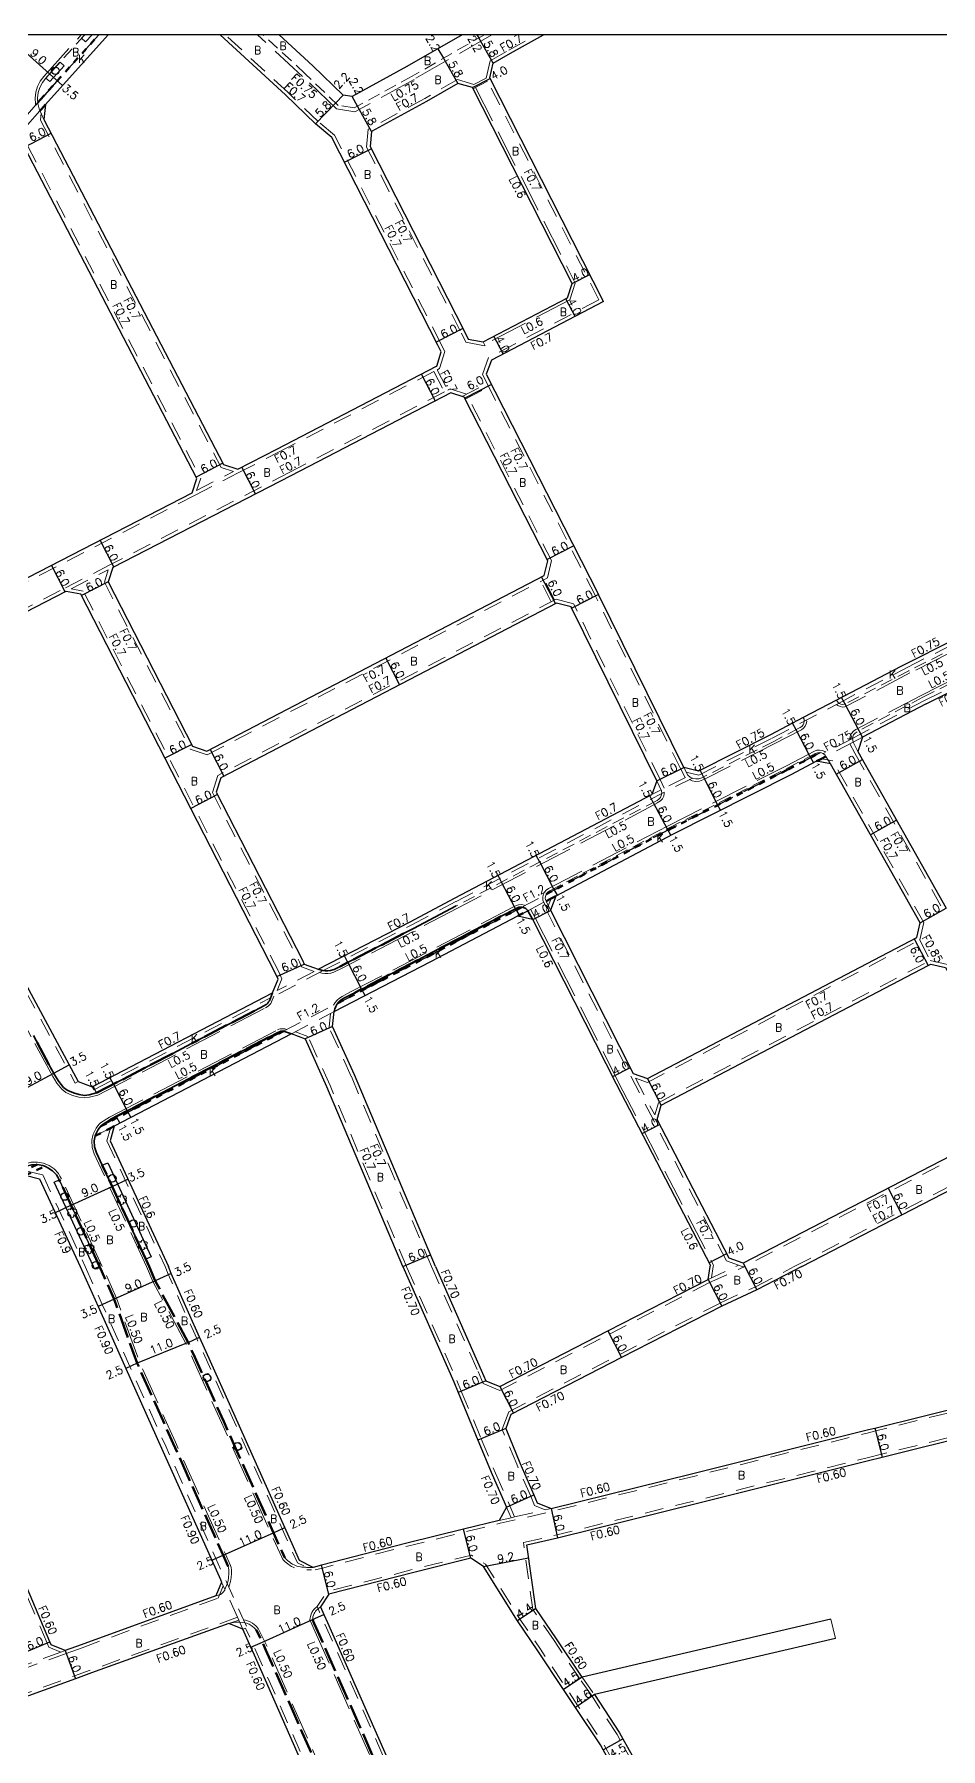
# Model space of a CAD drawing. Header units: metres. Extents: x -3201 to -2398, y -109200 to -108600.
# Drawn here: x -2849.5 to -2668.3, y -108942.7 to -108599.9 of the extents above; entities that cross this region are included whole.
import ezdxf

# ---------------------------------------------------------------- set-up
doc = ezdxf.new("R2010")
doc.units = ezdxf.units.M
doc.header["$LTSCALE"] = 2.5
for name, pattern in [('2213000', [1.5, 1, -0.5]), ('2227000', [2.5, 2, -0.5]), ('2232000', [2.5, 1.5, -1]), ('2233000', [4, 3, -1]), ('6301000', [1, 0.5, -0.5])]:
    doc.linetypes.add(name, pattern=pattern)
doc.layers.get('0').update_dxf_attribs({"color": 150, "lineweight": 50})
for name, color, linetype, lineweight in [('2101000', 177, 'Continuous', 30), ('2102000', 191, 'Continuous', 30), ('2102001', 191, 'Continuous', 9), ('2213000', 6, '2213000', 9), ('2227000', 3, '2227000', 50), ('2232000', 4, '2232000', 9), ('2233000', 62, '2233000', 9), ('2236000', 3, 'Continuous', 15), ('2239000', 3, 'Continuous', 15), ('9107000', 111, 'Continuous', 35), ('9201100', 215, 'Continuous', 30), ('9202200', 155, '6301000', 60), ('9203500', 155, 'Continuous', 30)]:
    doc.layers.add(name, color=color, linetype=linetype, lineweight=lineweight)
for name, color, linetype in [('2236100', 96, 'Continuous'), ('2238000', 11, 'Continuous'), ('5107000', 24, '2232000'), ('9201500', 222, 'Continuous'), ('9202100', 82, 'Continuous'), ('999', 7, 'Continuous')]:
    doc.layers.add(name, color=color, linetype=linetype)
doc.styles.add('Dm_Anotation', font='txt.shx', dxfattribs={"bigfont": 'pscdm.shx'})

# ---------------------------------------------------------------- blocks, each defined once
blk = doc.blocks.new('223800')
at = {"color": 0, "linetype": 'Continuous'}
blk.add_circle((0, 0), 0.75, dxfattribs=at)
blk = doc.blocks.new('223900')
at = {"linetype": 'Continuous'}
for centre, start, end in [((-0.57735, 0.333333), 30, 270), ((-0.57735, -0.333333), 90, 330), ((0, 0.666667), 330, 210), ((0.57735, 0.333333), 270, 150), ((0.57735, -0.333333), 210, 90), ((0, -0.666667), 150, 30)]:
    blk.add_arc(centre, 0.333333, start, end, dxfattribs=at)

msp = doc.modelspace()

# ---------------------------------------------------------------- linework, layer by layer
at = {"layer": '2101000'}
for points in [[(-2834.7, -108600), (-2847.24, -108613.96)], [(-2793.26, -108617.83), (-2799.31, -108612.02), (-2812.35, -108600)], [(-2763.95, -108600), (-2775.02, -108606.36), (-2785.94, -108612.32), (-2787.72, -108612.05), (-2793.83, -108606.19), (-2800.55, -108600)], [(-2735.71, -108653.33), (-2758.45, -108608.59), (-2757.76, -108605.67), (-2754.33, -108603.7), (-2747.72, -108600)], [(-2764.82, -108609.73), (-2771.11, -108613.34), (-2782.11, -108619.34)], [(-2761.94, -108610.56), (-2764.82, -108609.73)], [(-2759.8, -108661.41), (-2742.94, -108652.6), (-2742.01, -108649.74), (-2761.94, -108610.56)], [(-2847.24, -108613.96), (-2847.54, -108616.94)], [(-2847.54, -108616.94), (-2811.65, -108685.95), (-2808.79, -108686.86), (-2800.98, -108682.83), (-2769.13, -108666.29), (-2769.05, -108666.25), (-2768.19, -108663.38), (-2768.85, -108662.08), (-2790.03, -108620.52), (-2793.26, -108617.83)], [(-2782.11, -108619.34), (-2782.37, -108622.33), (-2763.5, -108659.36), (-2762.75, -108660.84), (-2759.8, -108661.41)], [(-2890.02, -108728.72), (-2817.93, -108691.57), (-2816.97, -108688.72), (-2851.44, -108622.45)], [(-2735.71, -108653.33), (-2758.12, -108665.05), (-2759.17, -108667.85), (-2736.72, -108711.91)], [(-2843.19, -108711.33), (-2886.18, -108733.49)], [(-2801.87, -108791.58), (-2800.76, -108788.79), (-2801.27, -108787.66), (-2840.17, -108711.88), (-2843.11, -108711.29), (-2843.19, -108711.33)], [(-2719.67, -108746.53), (-2736.72, -108711.91)], [(-2725.05, -108749.18), (-2742.1, -108714.56), (-2742.2, -108714.36), (-2745.11, -108713.62), (-2812.21, -108748.56), (-2813.14, -108751.41), (-2795.87, -108785.05), (-2795.53, -108785.8), (-2792.72, -108786.84)], [(-2652.89, -108715.56), (-2656.81, -108716.48), (-2656.88, -108716.52), (-2675.4, -108725.82), (-2676.29, -108726.28), (-2689.15, -108733.02), (-2695.8, -108736.5), (-2702.39, -108739.95), (-2716.75, -108747.22), (-2719.67, -108746.53)], [(-2671.23, -108733.79), (-2657.71, -108727.01), (-2654.85, -108727.92)], [(-2886.6, -108736.46), (-2878.25, -108747.87), (-2858.8, -108777.47), (-2850.6, -108790.97), (-2840.71, -108809.31)], [(-2671.23, -108733.79), (-2683.97, -108740.47)], [(-2683.97, -108740.47), (-2684.88, -108743.33)], [(-2684.88, -108743.33), (-2667.23, -108774.64)], [(-2690.37, -108745.8), (-2693.14, -108745.27), (-2698.27, -108747.95), (-2721.92, -108759.92), (-2745.27, -108772.2)], [(-2672.45, -108777.58), (-2690.37, -108745.8)], [(-2725.05, -108749.18), (-2726.05, -108751.92)], [(-2765.48, -108772.66), (-2726.05, -108751.92)], [(-2792.72, -108786.84), (-2774.38, -108777.34), (-2765.48, -108772.66)], [(-2745.27, -108772.2), (-2746.35, -108775)], [(-2789.53, -108795.32), (-2770.21, -108785.32), (-2752.86, -108776.19), (-2749.92, -108776.81)], [(-2749.92, -108776.81), (-2733.23, -108809.74), (-2714.38, -108846.08)], [(-2746.35, -108775), (-2729.79, -108807.68), (-2726.97, -108808.69), (-2673.13, -108780.51)], [(-2673.13, -108780.51), (-2672.45, -108777.58)], [(-2840.71, -108809.31), (-2837.89, -108810.34), (-2801.87, -108791.58)], [(-2769.33, -108846.29), (-2785.49, -108807.97), (-2789.87, -108798.3), (-2789.53, -108795.32)], [(-2798.11, -108799.77), (-2833.54, -108818.22), (-2834.32, -108821.12), (-2822.65, -108846.29)], [(-2775.84, -108846.29), (-2790.99, -108810.37), (-2795.31, -108800.83), (-2798.11, -108799.77)], [(-2696.09, -108846.3), (-2649.78, -108822.35), (-2646.85, -108822.95), (-2638.17, -108838.31), (-2633.58, -108846.3)], [(-2877.06, -108844.75), (-2851.33, -108828.03), (-2848.42, -108828.74), (-2840.29, -108846.29)], [(-2840.29, -108846.29), (-2836.73, -108854.24), (-2831.19, -108866.65), (-2824.03, -108882.59), (-2814.01, -108905), (-2812.28, -108908.86), (-2812.07, -108909.35), (-2813.2, -108912.12), (-2840.14, -108921.92), (-2843.31, -108923.07), (-2846.09, -108921.93), (-2846.34, -108921.33), (-2862.59, -108883.06), (-2874.49, -108855.57), (-2877.42, -108848.88), (-2877.95, -108847.62)], [(-2769.33, -108846.29), (-2760.15, -108866.99), (-2759.25, -108869.15), (-2756.46, -108870.26), (-2734.87, -108859.15), (-2714.84, -108848.85)], [(-2714.84, -108848.85), (-2714.41, -108846.3)], [(-2714.41, -108846.3), (-2714.38, -108846.08)], [(-2696.09, -108846.3), (-2705.07, -108850.94), (-2712.07, -108854.17)], [(-2712.07, -108854.17), (-2732.13, -108864.49), (-2754.24, -108875.87)], [(-2755.27, -108878.69), (-2752.43, -108885.5), (-2749.63, -108891.95), (-2748.98, -108893.5), (-2746.22, -108894.66), (-2717.9, -108887.65), (-2682.75, -108878.89)], [(-2751.05, -108901.92), (-2744.89, -108900.52), (-2716.41, -108893.46), (-2682.75, -108885.07)]]:
    msp.add_lwpolyline(points, dxfattribs=at)
for points in [[(-2814.99, -108743.24), (-2747.56, -108708.13), (-2746.87, -108705.21), (-2763.58, -108672.43), (-2766.27, -108671.57), (-2798.22, -108688.16), (-2833.81, -108706.5), (-2834.72, -108709.36), (-2817.83, -108742.27)], [(-2667.42, -108786.51), (-2651.84, -108814.1), (-2652.54, -108817.02), (-2707.83, -108845.61), (-2710.65, -108844.58), (-2725.02, -108816.89), (-2724.18, -108814), (-2670.84, -108786.08), (-2670.34, -108785.82)]]:
    msp.add_lwpolyline(points, close=True, dxfattribs=at)
at = {"layer": '2101000', "flags": 128}
for points in [[(-2775.84, -108846.29), (-2765.66, -108869.35), (-2764.79, -108871.46), (-2760.81, -108880.99), (-2757.95, -108887.87), (-2755.1, -108894.4), (-2756.55, -108897.03), (-2763.68, -108898.79), (-2775.05, -108901.59), (-2792.06, -108905.98), (-2793.78, -108906.42), (-2796.45, -108905.06), (-2797.68, -108902.32), (-2799.4, -108898.47), (-2809.32, -108876.29), (-2815.13, -108863.35), (-2816.45, -108860.42), (-2818.69, -108855.5), (-2822.15, -108847.65), (-2822.65, -108846.29)], [(-2682.75, -108878.89), (-2681.49, -108878.57), (-2662.22, -108873.77), (-2626.06, -108864.88), (-2624.91, -108862.11), (-2633.58, -108846.3)], [(-2682.75, -108885.07), (-2680.04, -108884.39), (-2660.77, -108879.59), (-2624.63, -108870.7), (-2612.44, -108867.7), (-2597.65, -108864.24), (-2590.77, -108862.39)], [(-2754.24, -108875.87), (-2755.27, -108878.69)], [(-2719.47, -108972.35), (-2727.06, -108958.46), (-2735.78, -108942.89), (-2736.34, -108941.89), (-2741.35, -108934.42), (-2743.73, -108930.87), (-2748.84, -108923.12), (-2752.93, -108917.1), (-2759.73, -108906.25), (-2762.24, -108904.61), (-2773.64, -108907.42), (-2790.65, -108911.81), (-2792.27, -108914.33), (-2791.6, -108915.82), (-2790.87, -108917.44), (-2779.67, -108942.87), (-2764.74, -108976.24)], [(-2739.99, -108928.36), (-2745.11, -108920.72), (-2749.27, -108914.66), (-2751.05, -108901.92)], [(-2781.87, -108977.15), (-2782.39, -108975.98), (-2794.26, -108949.45), (-2805.47, -108923.99), (-2806.18, -108922.4), (-2807.8, -108918.8), (-2810.58, -108917.66), (-2838.02, -108927.53), (-2841.27, -108928.71), (-2850.62, -108932.1), (-2858.8, -108935.07), (-2865.86, -108937.65), (-2882.82, -108943.86), (-2893.28, -108947.34), (-2894.67, -108950), (-2886.9, -108970.8), (-2881.63, -108983.73), (-2880.52, -108986.45), (-2880.25, -108987.99), (-2879.48, -108992.32), (-2878.12, -109000.54)], [(-2737.53, -108931.86), (-2732.5, -108939.53), (-2731.85, -108940.69), (-2723.11, -108956.3), (-2715.53, -108969.97), (-2714.55, -108971.6)]]:
    msp.add_lwpolyline(points, dxfattribs=at)
at = {"layer": '2102000', "flags": 128}
for points in [[(-2690.28, -108916.76), (-2739.99, -108928.36)], [(-2689.37, -108920.65), (-2737.53, -108931.86)]]:
    msp.add_lwpolyline(points, dxfattribs=at)
at = {"layer": '2102001', "flags": 128}
msp.add_lwpolyline([(-2689.37, -108920.65), (-2690.28, -108916.76)], dxfattribs=at)
at = {"layer": '2213000'}
for points in [[(-2839.41, -108600), (-2847.19, -108608.66), (-2847.85, -108609.54), (-2848.35, -108610.52), (-2848.68, -108611.57), (-2848.81, -108612.67), (-2848.76, -108613.77), (-2848.52, -108614.84), (-2847.54, -108616.94)], [(-2759.53, -108600), (-2773.94, -108608.28), (-2785.54, -108614.61), (-2788.74, -108614.12), (-2795.34, -108607.79), (-2803.79, -108600)], [(-2656.88, -108716.52), (-2656.75, -108716.89), (-2656.72, -108717.28), (-2656.8, -108717.66), (-2656.97, -108718.02), (-2657.22, -108718.31), (-2657.55, -108718.53), (-2657.92, -108718.72), (-2674.72, -108727.15), (-2687.33, -108733.76), (-2687.64, -108733.87), (-2687.97, -108733.9), (-2688.3, -108733.85), (-2688.6, -108733.71), (-2688.85, -108733.49), (-2689.15, -108733.02)], [(-2671.9, -108732.45), (-2658.11, -108725.53), (-2657.63, -108725.36), (-2657.14, -108725.32), (-2656.64, -108725.4), (-2656.18, -108725.61), (-2655.79, -108725.92), (-2654.65, -108727.81)], [(-2671.9, -108732.45), (-2685.07, -108739.35), (-2685.44, -108739.61), (-2685.74, -108739.97), (-2685.93, -108740.39), (-2685.97, -108740.68), (-2685.86, -108741.47), (-2684.88, -108743.33)], [(-2695.8, -108736.5), (-2695.66, -108736.87), (-2695.63, -108737.26), (-2695.7, -108737.64), (-2695.86, -108738), (-2696.11, -108738.3), (-2696.43, -108738.53), (-2696.67, -108738.65), (-2701.7, -108741.28), (-2716.07, -108748.56), (-2716.65, -108748.76), (-2717.25, -108748.8), (-2717.85, -108748.69), (-2718.39, -108748.42), (-2718.85, -108748.02), (-2719.67, -108746.53)], [(-2746.35, -108775), (-2747.2, -108773.22), (-2747.32, -108772.96), (-2747.36, -108772.53), (-2747.28, -108772.11), (-2747.1, -108771.72), (-2746.82, -108771.38), (-2746.47, -108771.14), (-2722.61, -108758.59), (-2698.95, -108746.62), (-2693.38, -108743.7), (-2692.98, -108743.55), (-2692.57, -108743.51), (-2692.15, -108743.58), (-2691.77, -108743.75), (-2691.44, -108744.01), (-2691.27, -108744.29), (-2690.37, -108745.8)], [(-2725.05, -108749.18), (-2724.13, -108751.19), (-2724.09, -108751.64), (-2724.18, -108752.08), (-2724.37, -108752.48), (-2724.65, -108752.82), (-2725.02, -108753.07), (-2765.14, -108774.18)], [(-2799.43, -108904.54), (-2798.98, -108904.95), (-2798.79, -108905.12), (-2798.5, -108905.35), (-2798.2, -108905.56), (-2797.85, -108905.8), (-2797.56, -108905.94), (-2797.29, -108906.05), (-2796.98, -108906.16), (-2796.67, -108906.25), (-2796.28, -108906.32), (-2796, -108906.37), (-2795.59, -108906.4), (-2795.21, -108906.41), (-2795.1, -108906.42), (-2793.78, -108906.42)], [(-2813.2, -108912.12), (-2812.47, -108911.91), (-2812.29, -108911.84), (-2812, -108911.63), (-2811.72, -108911.38), (-2811.42, -108910.98), (-2811.38, -108910.88), (-2810.91, -108909.71), (-2810.76, -108909.13), (-2810.66, -108908.43), (-2810.6, -108907.64), (-2810.6, -108907), (-2810.65, -108906.54), (-2810.73, -108906.22)], [(-2792.27, -108914.33), (-2792.75, -108914.73), (-2793.07, -108915.01), (-2793.25, -108915.2), (-2793.42, -108915.43), (-2793.57, -108915.67), (-2793.71, -108915.95), (-2793.79, -108916.32), (-2793.83, -108916.57), (-2793.88, -108916.85)], [(-2810.58, -108917.66), (-2809.67, -108917.46), (-2809.18, -108917.4), (-2808.71, -108917.35), (-2808.45, -108917.37), (-2807.41, -108917.49), (-2807.05, -108917.6), (-2806.56, -108917.78), (-2806.16, -108918.03), (-2805.85, -108918.25), (-2805.53, -108918.5), (-2805.13, -108918.92)]]:
    msp.add_lwpolyline(points, dxfattribs=at)
at = {"layer": '2227000'}
for points in [[(-2768.49, -108782.72), (-2756.15, -108776.23)], [(-2775.68, -108779.7), (-2788.34, -108786.26)], [(-2772.92, -108785.03), (-2785.58, -108791.59)], [(-2805.5, -108795.16), (-2818.06, -108801.7)], [(-2846.54, -108805.87), (-2849.13, -108801.07)], [(-2802.61, -108800.42), (-2818.52, -108808.71)], [(-2821.82, -108803.66), (-2837.02, -108811.57)], [(-2825.38, -108812.28), (-2834.23, -108816.89)], [(-2826.51, -108846.29), (-2827.19, -108844.82), (-2835.89, -108826.04)], [(-2836.43, -108846.29), (-2844.48, -108828.92)]]:
    msp.add_lwpolyline(points, dxfattribs=at)
at = {"layer": '2227000', "flags": 128}
for points in [[(-2810.73, -108906.22), (-2811.73, -108903.98), (-2821.72, -108881.63), (-2828.91, -108865.63), (-2833.53, -108852.8), (-2835.95, -108847.29), (-2836.43, -108846.29)], [(-2826.51, -108846.29), (-2825.31, -108849.15), (-2818.73, -108861.45), (-2817.39, -108864.42), (-2815.77, -108868.03), (-2815.15, -108869.4), (-2811.63, -108877.24), (-2809.58, -108881.82), (-2808.97, -108883.19), (-2801.69, -108899.49), (-2799.97, -108903.34), (-2799.43, -108904.54)], [(-2793.88, -108916.85), (-2793.53, -108917.62), (-2793.14, -108918.48), (-2781.95, -108943.9), (-2770.09, -108970.41), (-2767.93, -108974.91), (-2766.01, -108978.9)], [(-2778.89, -108977.67), (-2791.98, -108948.41), (-2803.19, -108922.95), (-2803.9, -108921.37), (-2805.13, -108918.92)]]:
    msp.add_lwpolyline(points, dxfattribs=at)
at = {"layer": '2232000'}
for points in [[(-2792.77, -108617.32), (-2798.83, -108611.51), (-2811.31, -108600)], [(-2759.19, -108608.68), (-2758.37, -108605.21), (-2754.67, -108603.09), (-2749.16, -108600)], [(-2764.91, -108608.97), (-2771.45, -108612.73), (-2782.77, -108618.91)], [(-2761.63, -108609.92), (-2764.91, -108608.97)], [(-2758.88, -108609.3), (-2761.82, -108610.8)], [(-2759.19, -108608.68), (-2761.63, -108609.92)], [(-2736.64, -108653.03), (-2758.88, -108609.3)], [(-2848.77, -108613.58), (-2853.97, -108619.51), (-2854.21, -108619.79)], [(-2848.35, -108615.22), (-2852.91, -108620.44)], [(-2848.12, -108615.7), (-2848.26, -108617.08)], [(-2848.26, -108617.08), (-2812.14, -108686.53), (-2809.67, -108687.31)], [(-2768.99, -108667.01), (-2768.81, -108666.91), (-2768.47, -108666.74), (-2767.44, -108663.31), (-2768.22, -108661.77), (-2789.47, -108620.07), (-2792.77, -108617.32)], [(-2782.77, -108618.91), (-2783.09, -108622.47), (-2764.12, -108659.68), (-2763.22, -108661.46), (-2759.39, -108662.21), (-2759.8, -108661.41)], [(-2850.82, -108622.13), (-2816.22, -108688.66), (-2817.04, -108691.11)], [(-2736.64, -108653.03), (-2758.68, -108664.55), (-2759.94, -108667.9), (-2758.99, -108669.76), (-2737.34, -108712.23)], [(-2808.73, -108687.61), (-2800.65, -108683.45), (-2769.61, -108667.33)], [(-2769.61, -108667.33), (-2767.49, -108671.41)], [(-2768.99, -108667.01), (-2766.87, -108671.09)], [(-2767.49, -108671.41), (-2798.54, -108687.54), (-2834.39, -108706.01)], [(-2763.08, -108671.85), (-2766.34, -108670.81), (-2766.87, -108671.09)], [(-2763.97, -108672.3), (-2758.99, -108669.76)], [(-2763.37, -108672.83), (-2758.65, -108670.43)], [(-2814.93, -108744), (-2746.95, -108708.6), (-2746.13, -108705.12), (-2762.74, -108672.52)], [(-2817.36, -108692.06), (-2808.73, -108687.61)], [(-2817.04, -108691.11), (-2809.67, -108687.31)], [(-2817.36, -108692.06), (-2889.7, -108729.34), (-2890.02, -108728.72)], [(-2843.22, -108710.56), (-2834.39, -108706.01)], [(-2842.12, -108710.78), (-2834.69, -108706.95)], [(-2834.69, -108706.95), (-2835.48, -108709.42), (-2818.32, -108742.84), (-2814.93, -108744)], [(-2746.17, -108713.38), (-2748.21, -108709.25)], [(-2745.5, -108713.03), (-2747.54, -108708.91)], [(-2886.18, -108733.49), (-2886.53, -108732.88), (-2843.22, -108710.56)], [(-2800.92, -108791.09), (-2800, -108788.77), (-2800.64, -108787.36), (-2839.7, -108711.26), (-2842.12, -108710.78)], [(-2741.47, -108714.25), (-2741.72, -108713.76), (-2745.19, -108712.87), (-2812.79, -108748.07), (-2813.89, -108751.47), (-2796.5, -108785.36), (-2796.05, -108786.35), (-2793.56, -108787.27)], [(-2719.34, -108748.52), (-2719.4, -108748.47), (-2720.3, -108746.84), (-2737.34, -108712.23)], [(-2723.6, -108750.65), (-2724.43, -108748.87), (-2741.47, -108714.25)], [(-2716.66, -108748.01), (-2702.04, -108740.62), (-2688.8, -108733.68), (-2675.94, -108726.95), (-2675.06, -108726.49), (-2656.72, -108717.28)], [(-2671.57, -108733.13), (-2657.77, -108726.2)], [(-2671.57, -108733.13), (-2684.32, -108739.8)], [(-2887.28, -108736.63), (-2878.78, -108748.24), (-2859.35, -108777.82), (-2851.17, -108791.29), (-2841.28, -108809.61), (-2840.71, -108809.31)], [(-2684.32, -108739.8), (-2685.97, -108740.68)], [(-2685.97, -108740.68), (-2691.82, -108743.73)], [(-2685.86, -108741.47), (-2691.27, -108744.29)], [(-2686.48, -108741.79), (-2685.49, -108743.67)], [(-2683.97, -108740.47), (-2685.86, -108741.47)], [(-2685.49, -108743.67), (-2667.84, -108774.98)], [(-2671.71, -108777.48), (-2689.92, -108745.18), (-2692.15, -108744.75), (-2693.14, -108745.27)], [(-2717.97, -108748.62), (-2724.1, -108751.69)], [(-2719.34, -108748.52), (-2723.6, -108750.65)], [(-2716.66, -108748.01), (-2719.18, -108747.41)], [(-2765.15, -108773.28), (-2724.1, -108751.69)], [(-2726.05, -108751.92), (-2724.23, -108750.97)], [(-2791.74, -108787.12), (-2774.06, -108777.96), (-2765.15, -108773.28)], [(-2752.07, -108774.42), (-2747.8, -108772.18)], [(-2752.07, -108774.42), (-2748.2, -108772.39)], [(-2747.65, -108773.45), (-2750.84, -108775.13)], [(-2745.27, -108772.2), (-2746.21, -108772.7), (-2747.12, -108775.04)], [(-2750.31, -108774.85), (-2749.39, -108776.54)], [(-2747.12, -108775.04), (-2730.29, -108808.24)], [(-2672.52, -108780.98), (-2671.71, -108777.48)], [(-2729.32, -108808.59), (-2726.91, -108809.45), (-2672.52, -108780.98)], [(-2673.27, -108781.37), (-2671.19, -108785.48)], [(-2672.52, -108780.98), (-2670.44, -108785.08)], [(-2791.74, -108787.12), (-2802.27, -108792.58)], [(-2793.56, -108787.27), (-2800.92, -108791.09)], [(-2725.49, -108815.98), (-2724.77, -108813.52), (-2670.44, -108785.08)], [(-2670.44, -108785.08), (-2666.96, -108785.89)], [(-2837.89, -108810.34), (-2837.57, -108810.96), (-2802.27, -108792.58)], [(-2799.68, -108799.24), (-2788.8, -108793.59)], [(-2798.11, -108799.77), (-2790.28, -108795.71), (-2789.53, -108795.32)], [(-2770.09, -108846.29), (-2786.13, -108808.25), (-2790.58, -108798.42), (-2790.28, -108795.71)], [(-2775.08, -108846.29), (-2790.35, -108810.09), (-2794.79, -108800.28), (-2797.28, -108799.34)], [(-2730.29, -108808.24), (-2725.77, -108816.96)], [(-2729.32, -108808.59), (-2725.49, -108815.98)], [(-2834.26, -108818.59), (-2837.29, -108820.17)], [(-2834.26, -108818.59), (-2834.95, -108821.17), (-2823.31, -108846.29)], [(-2833.54, -108818.22), (-2834.26, -108818.59)], [(-2708, -108846.3), (-2711.14, -108845.15), (-2725.77, -108816.96)], [(-2651.94, -108817.49), (-2652, -108817.52), (-2707.63, -108846.3)], [(-2697.61, -108846.3), (-2649.89, -108821.61), (-2646.39, -108822.33), (-2637.57, -108837.96), (-2632.77, -108846.3)], [(-2876.74, -108843.47), (-2851.5, -108827.07), (-2847.79, -108827.96), (-2839.29, -108846.29)], [(-2775.08, -108846.29), (-2775, -108846.47), (-2765.02, -108869.08), (-2764.14, -108871.19), (-2760.16, -108880.73), (-2757.3, -108887.59), (-2753.5, -108896.33)], [(-2770.09, -108846.29), (-2760.79, -108867.26), (-2759.78, -108869.69), (-2756.42, -108871.03), (-2734.55, -108859.78), (-2714.52, -108849.47)], [(-2754.68, -108875.3), (-2732.45, -108863.87), (-2712.36, -108853.53), (-2705.38, -108850.31), (-2697.61, -108846.3)], [(-2714.84, -108848.85), (-2709.31, -108846.3)], [(-2714.52, -108849.47), (-2707.78, -108846.37)], [(-2709.31, -108846.3), (-2708.73, -108846.03)], [(-2707.63, -108846.3), (-2707.78, -108846.37), (-2708, -108846.3)], [(-2844.15, -108923.37), (-2846.54, -108922.39), (-2846.9, -108921.56), (-2863.14, -108883.29), (-2875.04, -108855.81), (-2877.97, -108849.12), (-2878.58, -108847.65)], [(-2747.39, -108894.93), (-2749.52, -108894.03), (-2750.27, -108892.22), (-2753.08, -108885.77), (-2755.97, -108878.84)], [(-2747.39, -108894.93), (-2746.22, -108894.66)], [(-2754.19, -108896.49), (-2753.5, -108896.33)], [(-2715.06, -108971.91), (-2715.06, -108971.91), (-2716.05, -108970.28), (-2723.63, -108956.59), (-2732.37, -108940.99), (-2733.01, -108939.84), (-2738.02, -108932.19), (-2740.49, -108928.7), (-2745.61, -108921.06), (-2749.84, -108914.88), (-2751.72, -108901.46)], [(-2811.73, -108910.1), (-2812.07, -108909.35)], [(-2843.31, -108923.07), (-2844.15, -108923.37), (-2850.29, -108925.6), (-2850.95, -108925.84), (-2852.67, -108926.46), (-2852.46, -108927.02), (-2843.11, -108923.63), (-2839.94, -108922.48), (-2812.75, -108912.6)], [(-2808.63, -108916.96), (-2808.88, -108916.41)], [(-2807.26, -108918.55), (-2807.8, -108918.8)]]:
    msp.add_lwpolyline(points, dxfattribs=at)
at = {"layer": '2232000', "flags": 128}
for points in [[(-2839.29, -108846.29), (-2835.9, -108853.87), (-2830.37, -108866.28), (-2823.2, -108882.22), (-2813.19, -108904.63), (-2811.46, -108908.49), (-2811.09, -108909.33), (-2810.61, -108910.38), (-2807.66, -108916.94), (-2806.98, -108918.43), (-2807.26, -108918.55)], [(-2823.31, -108846.29), (-2822.72, -108847.83), (-2819.24, -108855.75), (-2817, -108860.67), (-2815.68, -108863.6), (-2809.86, -108876.53), (-2799.95, -108898.71), (-2798.23, -108902.56), (-2796.91, -108905.5), (-2794.09, -108906.93), (-2793.85, -108907.06), (-2791.91, -108906.56), (-2774.9, -108902.17), (-2763.53, -108899.37), (-2756.41, -108897.61), (-2746.08, -108895.25), (-2717.76, -108888.23), (-2682.75, -108879.5)], [(-2682.75, -108884.45), (-2680.18, -108883.81), (-2660.92, -108879.01), (-2624.78, -108870.12), (-2612.58, -108867.11), (-2597.8, -108863.65), (-2590.92, -108861.81), (-2590.77, -108862.39)], [(-2682.75, -108879.5), (-2681.34, -108879.15), (-2662.08, -108874.35), (-2625.51, -108865.36)], [(-2754.68, -108875.3), (-2755.97, -108878.84)], [(-2751.72, -108901.46), (-2745.03, -108899.93), (-2716.55, -108892.87), (-2682.75, -108884.45)], [(-2755.1, -108894.4), (-2754.19, -108896.49)], [(-2756.55, -108897.03), (-2755.64, -108896.82), (-2754.19, -108896.49)], [(-2753.5, -108896.33), (-2747.39, -108894.93)], [(-2719.47, -108972.35), (-2718.96, -108972.04), (-2726.53, -108958.17), (-2735.25, -108942.6), (-2735.83, -108941.57), (-2740.85, -108934.08), (-2743.23, -108930.53), (-2748.33, -108922.8), (-2752.43, -108916.77), (-2759.29, -108905.81), (-2762.13, -108903.97), (-2773.78, -108906.84), (-2791.02, -108911.29), (-2792.95, -108914.28), (-2792.46, -108915.36), (-2791.41, -108917.69), (-2780.22, -108943.11), (-2765.49, -108976.05), (-2764.95, -108975.79)], [(-2811.73, -108910.1), (-2812.75, -108912.6)], [(-2808.88, -108916.41), (-2811.73, -108910.1)], [(-2808.88, -108916.41), (-2838.22, -108926.97), (-2841.47, -108928.14), (-2850.83, -108931.54), (-2859, -108934.5), (-2866.07, -108937.09), (-2883.01, -108943.3), (-2893.46, -108946.77)], [(-2808.63, -108916.96), (-2810.58, -108917.66)], [(-2807.8, -108918.8), (-2808.63, -108916.96)], [(-2781.87, -108977.15), (-2781.3, -108976.94), (-2781.84, -108975.73), (-2793.71, -108949.2), (-2804.92, -108923.74), (-2805.64, -108922.15), (-2807.26, -108918.55)], [(-2739.99, -108928.36), (-2737.53, -108931.86)]]:
    msp.add_lwpolyline(points, dxfattribs=at)
at = {"layer": '2233000'}
for points in [[(-2849.21, -108614.08), (-2849.26, -108613.83), (-2849.32, -108612.65), (-2849.17, -108611.47), (-2848.82, -108610.33), (-2848.27, -108609.27), (-2847.56, -108608.32), (-2840.08, -108600)], [(-2758.03, -108600), (-2773.58, -108608.93), (-2785.4, -108615.39), (-2789.09, -108614.83), (-2795.85, -108608.34), (-2804.9, -108600)], [(-2761.28, -108610.53), (-2741.37, -108649.69), (-2742.45, -108653.01), (-2759.52, -108661.94)], [(-2656.4, -108716.39), (-2656.26, -108716.79), (-2656.22, -108717.31), (-2656.32, -108717.82), (-2656.55, -108718.29), (-2656.89, -108718.69), (-2657.29, -108718.97), (-2657.69, -108719.17), (-2674.49, -108727.6), (-2687.1, -108734.2), (-2687.53, -108734.37), (-2687.99, -108734.41), (-2688.45, -108734.33), (-2688.87, -108734.13), (-2689.17, -108733.88)], [(-2672.13, -108732.01), (-2658.32, -108725.08), (-2658.1, -108725.03), (-2657.73, -108724.87), (-2657.11, -108724.82), (-2656.49, -108724.92), (-2655.92, -108725.18), (-2655.41, -108725.58), (-2654.38, -108727.28)], [(-2836.79, -108812.02), (-2838.42, -108812.43), (-2839.46, -108812.55), (-2840.58, -108812.4), (-2841.82, -108812.05), (-2843.16, -108811.46), (-2843.98, -108810.8), (-2844.95, -108809.6), (-2845.46, -108808.82), (-2845.8, -108808.3), (-2850.09, -108800.34), (-2852.19, -108796.45), (-2854.07, -108792.96), (-2856.47, -108789.02), (-2862.18, -108779.61), (-2881.53, -108750.15), (-2888.12, -108741.14), (-2888.98, -108739.97), (-2889.53, -108738.92), (-2889.78, -108737.69), (-2889.67, -108736.44), (-2889.21, -108735.27), (-2888.43, -108734.27), (-2886.43, -108733.05)], [(-2672.13, -108732.01), (-2685.3, -108738.9), (-2685.79, -108739.24), (-2686.17, -108739.7), (-2686.41, -108740.25), (-2686.5, -108740.84), (-2686.49, -108740.95)], [(-2695.15, -108737.01), (-2695.13, -108737.28), (-2695.22, -108737.79), (-2695.44, -108738.27), (-2695.77, -108738.67), (-2696.17, -108738.95), (-2696.44, -108739.1), (-2701.47, -108741.73), (-2715.54, -108748.84), (-2716.54, -108749.25), (-2717.28, -108749.3), (-2718.01, -108749.16), (-2718.54, -108748.9)], [(-2747.01, -108774.77), (-2747.82, -108773.09), (-2747.86, -108772.5), (-2747.76, -108771.95), (-2747.52, -108771.44), (-2747.16, -108771.01), (-2746.7, -108770.69), (-2722.84, -108758.14), (-2699.18, -108746.17), (-2693.55, -108743.23)], [(-2691.32, -108743.47), (-2691.51, -108743.32), (-2692.01, -108743.09), (-2692.55, -108743.01), (-2693.1, -108743.06), (-2693.55, -108743.23)], [(-2723.61, -108751.44), (-2723.59, -108751.67), (-2723.7, -108752.23), (-2723.94, -108752.75), (-2724.31, -108753.19), (-2725.02, -108753.57), (-2724.78, -108753.52), (-2764.91, -108774.62), (-2775.45, -108780.15), (-2788.11, -108786.7), (-2789.34, -108787.32), (-2789.62, -108787.44), (-2790.2, -108787.6), (-2790.8, -108787.68), (-2791.41, -108787.68), (-2792.01, -108787.59), (-2792.4, -108787.46)], [(-2751.41, -108774.07), (-2751.54, -108774.01), (-2752.14, -108773.9), (-2752.74, -108773.96), (-2753.25, -108774.14), (-2753.55, -108774.29), (-2771.14, -108783.55), (-2786.26, -108791.38), (-2787.97, -108792.26), (-2788.49, -108792.59), (-2788.96, -108793.01), (-2789.37, -108793.5), (-2789.68, -108794.05)], [(-2749.39, -108776.54), (-2732.7, -108809.47), (-2713.75, -108845.99)], [(-2836.79, -108812.02), (-2803.26, -108794.56), (-2802.97, -108794.38), (-2802.7, -108794.18), (-2802.45, -108793.94), (-2802.24, -108793.67), (-2802.05, -108793.37), (-2801.59, -108792.22)], [(-2834.46, -108816.44), (-2800.9, -108798.97), (-2800.62, -108798.84), (-2800.32, -108798.76), (-2800.01, -108798.72), (-2799.71, -108798.73), (-2799.39, -108798.77), (-2799.04, -108798.9)], [(-2827.06, -108846.29), (-2837.1, -108824.62), (-2837.51, -108823.74), (-2837.92, -108822.46), (-2837.99, -108821.11), (-2837.96, -108820.98), (-2837.78, -108820.07), (-2837.72, -108819.79), (-2837.13, -108818.58), (-2836.55, -108817.91)], [(-2836.55, -108817.91), (-2836.24, -108817.55), (-2834.46, -108816.44)], [(-2835.88, -108846.29), (-2844.02, -108828.71), (-2844.34, -108828.18), (-2844.65, -108827.65), (-2845.49, -108826.76), (-2846.51, -108826.07), (-2847.64, -108825.6), (-2848.85, -108825.39), (-2850.07, -108825.44), (-2851.26, -108825.75), (-2852.38, -108826.33)], [(-2714.18, -108848.54), (-2713.8, -108846.3)], [(-2713.8, -108846.3), (-2713.75, -108845.99)], [(-2792.95, -108914.28), (-2793.42, -108914.65), (-2793.64, -108914.88), (-2793.83, -108915.14), (-2794.01, -108915.42), (-2794.18, -108915.79), (-2794.28, -108916.22), (-2794.32, -108916.49), (-2794.39, -108916.92), (-2793.99, -108917.8), (-2793.6, -108918.68), (-2782.41, -108944.11), (-2770.55, -108970.62), (-2768.38, -108975.13), (-2766.44, -108979.16), (-2766.16, -108979.55), (-2765.84, -108979.92), (-2765.39, -108980.4), (-2765.14, -108980.65)]]:
    msp.add_lwpolyline(points, dxfattribs=at)
at = {"layer": '2233000', "flags": 128}
for points in [[(-2810.61, -108910.38), (-2810.44, -108909.89), (-2810.27, -108909.23), (-2810.16, -108908.48), (-2810.1, -108907.66), (-2810.1, -108906.98), (-2810.16, -108906.45), (-2810.25, -108906.06), (-2811.27, -108903.77), (-2821.26, -108881.42), (-2828.44, -108865.44), (-2833.07, -108852.62), (-2835.5, -108847.08), (-2835.88, -108846.29)], [(-2827.06, -108846.29), (-2825.75, -108849.37), (-2819.18, -108861.67), (-2817.85, -108864.63), (-2812.08, -108877.45), (-2802.14, -108899.69), (-2800.42, -108903.54), (-2799.84, -108904.84), (-2799.32, -108905.32), (-2799.11, -108905.5), (-2798.8, -108905.75), (-2798.49, -108905.97), (-2798.1, -108906.24), (-2797.76, -108906.4), (-2797.45, -108906.53), (-2797.14, -108906.64), (-2796.8, -108906.73), (-2796.36, -108906.82), (-2796.05, -108906.86), (-2795.62, -108906.9), (-2795.24, -108906.91), (-2794.86, -108906.93), (-2794.59, -108906.94), (-2794.25, -108906.94), (-2794.09, -108906.93)], [(-2807.66, -108916.94), (-2807.29, -108917), (-2806.89, -108917.13), (-2806.34, -108917.32), (-2805.88, -108917.61), (-2805.55, -108917.86), (-2805.2, -108918.13), (-2804.72, -108918.63), (-2803.45, -108921.15), (-2802.73, -108922.75), (-2791.52, -108948.21), (-2778.4, -108977.55)]]:
    msp.add_lwpolyline(points, dxfattribs=at)
at = {"layer": '2236000'}
msp.add_lwpolyline([(-2846.36, -108609.38), (-2847.18, -108608.65), (-2844.32, -108605.47), (-2843.5, -108606.2)], close=True, dxfattribs=at)
at = {"layer": '2236000', "flags": 128}
for points in [[(-2815.77, -108868.03), (-2815.15, -108869.4), (-2814.33, -108869.03), (-2814.13, -108868.74), (-2814.6, -108867.7), (-2814.95, -108867.66)], [(-2809.58, -108881.82), (-2808.97, -108883.19), (-2808.15, -108882.82), (-2807.95, -108882.54), (-2808.41, -108881.5), (-2808.76, -108881.46)]]:
    msp.add_lwpolyline(points, close=True, dxfattribs=at)
at = {"layer": '2236100'}
for points in [[(-2837.93, -108600), (-2839.22, -108601.43), (-2840.03, -108600.7), (-2839.41, -108600)], [(-2837.64, -108846.29), (-2845.48, -108829.38), (-2844.48, -108828.92), (-2836.43, -108846.29)], [(-2837.64, -108846.29), (-2845.48, -108829.38), (-2844.48, -108828.92), (-2836.43, -108846.29)], [(-2837.64, -108846.29), (-2845.48, -108829.38), (-2844.48, -108828.92), (-2836.43, -108846.29)], [(-2836.43, -108846.29), (-2837.43, -108846.76), (-2837.64, -108846.29)], [(-2836.43, -108846.29), (-2836.43, -108846.29)]]:
    msp.add_lwpolyline(points, dxfattribs=at)
msp.add_lwpolyline([(-2835.89, -108826.04), (-2834.8, -108825.53), (-2826.1, -108844.31), (-2827.19, -108844.82)], close=True, dxfattribs=at)
at = {"layer": '5107000'}
for points in [[(-2836.59, -108600), (-2848.28, -108613.02), (-2849.21, -108614.08)], [(-2847.24, -108613.96), (-2848.03, -108614.86), (-2848.35, -108615.22)], [(-2692.42, -108743.54), (-2698.82, -108746.88), (-2722.47, -108758.85), (-2747.16, -108771.84)], [(-2692.15, -108744.75), (-2693.14, -108745.27)], [(-2691.27, -108744.29), (-2692.15, -108744.75)], [(-2788.8, -108793.59), (-2770.77, -108784.26), (-2752.07, -108774.42)], [(-2746.21, -108772.7), (-2747.2, -108773.22)], [(-2752.86, -108776.19), (-2750.84, -108775.13)], [(-2799.68, -108799.24), (-2836.17, -108818.23)]]:
    msp.add_lwpolyline(points, dxfattribs=at)
at = {"layer": '9107000'}
for points in [[(-2789.54, -108786.86), (-2789.3, -108786.76), (-2775.68, -108779.7), (-2773.69, -108778.67), (-2765.14, -108774.18)], [(-2789.53, -108795.32), (-2789.42, -108794.78), (-2789.23, -108794.26), (-2788.95, -108793.78), (-2788.8, -108793.59), (-2788.6, -108793.36), (-2788.19, -108792.99), (-2787.72, -108792.7), (-2786.03, -108791.82), (-2785.58, -108791.59), (-2772.92, -108785.03), (-2770.91, -108783.99), (-2768.49, -108782.72), (-2756.15, -108776.23), (-2753.31, -108774.74), (-2753.08, -108774.61), (-2752.63, -108774.45), (-2752.16, -108774.41), (-2751.7, -108774.49), (-2751.27, -108774.69), (-2750.91, -108775), (-2750.84, -108775.13), (-2749.92, -108776.81)], [(-2792.72, -108786.84), (-2791.9, -108787.1), (-2791.37, -108787.18), (-2790.84, -108787.18), (-2790.3, -108787.11), (-2789.79, -108786.97), (-2789.54, -108786.86)], [(-2801.87, -108791.58), (-2802.5, -108793.14), (-2802.65, -108793.38), (-2802.83, -108793.6), (-2803.03, -108793.8), (-2803.25, -108793.97), (-2803.49, -108794.11), (-2805.5, -108795.16), (-2818.06, -108801.7), (-2821.82, -108803.66), (-2837.02, -108811.57)], [(-2837.02, -108811.57), (-2838.51, -108811.94), (-2839.46, -108812.05), (-2840.48, -108811.91), (-2841.65, -108811.58), (-2842.79, -108811.08), (-2842.9, -108811.03), (-2843.63, -108810.45), (-2844.54, -108809.31), (-2845.04, -108808.55), (-2845.04, -108808.54), (-2845.37, -108808.04), (-2846.54, -108805.87), (-2849.13, -108801.07), (-2849.65, -108800.1)], [(-2834.23, -108816.89), (-2825.38, -108812.28), (-2818.52, -108808.71), (-2802.61, -108800.42), (-2800.67, -108799.41), (-2800.45, -108799.32), (-2800.22, -108799.25), (-2799.99, -108799.22), (-2799.75, -108799.23), (-2799.67, -108799.24), (-2799.51, -108799.26), (-2798.11, -108799.77)], [(-2837.05, -108823.53), (-2837.42, -108822.37), (-2837.49, -108821.15), (-2837.29, -108820.17), (-2837.24, -108819.96), (-2836.71, -108818.86), (-2836.17, -108818.23), (-2835.91, -108817.94), (-2834.23, -108816.89)], [(-2844.48, -108828.92), (-2844.77, -108828.44), (-2845.05, -108827.96), (-2845.82, -108827.14), (-2846.74, -108826.51), (-2847.26, -108826.3), (-2847.78, -108826.09), (-2848.88, -108825.89), (-2850, -108825.94), (-2851.08, -108826.22), (-2852.15, -108826.77), (-2866.77, -108836.27), (-2871.57, -108839.39), (-2876.04, -108842.3)], [(-2827.19, -108844.82), (-2835.89, -108826.04), (-2837.05, -108823.53)]]:
    msp.add_lwpolyline(points, dxfattribs=at)
at = {"layer": '9201100'}
for points in [[(-2846.43, -108607.82), (-2853.13, -108601.81)], [(-2768.81, -108602.79), (-2767.71, -108604.7)], [(-2761.02, -108600), (-2760.65, -108600.64)], [(-2757.76, -108605.67), (-2760.65, -108600.64)], [(-2767.71, -108604.7), (-2764.82, -108609.73)], [(-2843.83, -108610.16), (-2846.43, -108607.82)], [(-2761.94, -108610.56), (-2758.37, -108608.74)], [(-2789.24, -108613.64), (-2787.72, -108612.05)], [(-2784.89, -108614.25), (-2785.94, -108612.32)], [(-2793.26, -108617.83), (-2789.24, -108613.64)], [(-2782.11, -108619.34), (-2784.89, -108614.25)], [(-2787.49, -108625.51), (-2782.14, -108622.79)], [(-2742.01, -108649.74), (-2738.45, -108647.93)], [(-2741.41, -108656.31), (-2743.27, -108652.77)], [(-2763.81, -108658.75), (-2769.16, -108661.47)], [(-2755.79, -108663.83), (-2757.65, -108660.29)], [(-2769.34, -108673.16), (-2772.11, -108667.84)], [(-2758.11, -108669.93), (-2763.46, -108672.66)], [(-2811.79, -108685.69), (-2817.11, -108688.46)], [(-2805.26, -108691.78), (-2808, -108686.45)], [(-2833.57, -108706.37), (-2836.32, -108701.04)], [(-2741.68, -108702.18), (-2747.02, -108704.9)], [(-2843.29, -108711.39), (-2846.04, -108706.05)], [(-2834.71, -108709.39), (-2840.05, -108712.13)], [(-2745.32, -108713.73), (-2748.1, -108708.41)], [(-2736.72, -108711.91), (-2742.06, -108714.64)], [(-2779.25, -108724.63), (-2776.48, -108729.95)], [(-2687.46, -108733.81), (-2688.15, -108732.49)], [(-2684.67, -108739.14), (-2687.46, -108733.81)], [(-2697.25, -108738.95), (-2697.95, -108737.63)], [(-2694.47, -108744.27), (-2697.25, -108738.95)], [(-2683.97, -108740.47), (-2684.67, -108739.14)], [(-2818.02, -108741.89), (-2823.36, -108744.63)], [(-2814.34, -108742.91), (-2811.57, -108748.23)], [(-2725.05, -108749.18), (-2719.67, -108746.53)], [(-2715.76, -108748.4), (-2716.44, -108747.06)], [(-2694.47, -108744.27), (-2693.77, -108745.6)], [(-2689.22, -108747.84), (-2683.99, -108744.9)], [(-2715.76, -108748.4), (-2713.05, -108753.75)], [(-2812.87, -108751.93), (-2818.21, -108754.67)], [(-2725.78, -108753.47), (-2726.47, -108752.15)], [(-2725.78, -108753.47), (-2722.98, -108758.78)], [(-2713.05, -108753.75), (-2712.38, -108755.09)], [(-2677.15, -108757.03), (-2682.38, -108759.98)], [(-2722.98, -108758.78), (-2722.29, -108760.11)], [(-2748.48, -108765.42), (-2749.18, -108764.09)], [(-2748.48, -108765.42), (-2745.69, -108770.73)], [(-2756.11, -108769.42), (-2756.8, -108768.1)], [(-2753.31, -108774.74), (-2756.11, -108769.42)], [(-2745.69, -108770.73), (-2744.99, -108772.05)], [(-2672.45, -108777.58), (-2667.23, -108774.64)], [(-2753.31, -108774.74), (-2752.61, -108776.06)], [(-2749.86, -108776.92), (-2746.3, -108775.11)], [(-2673.62, -108780.77), (-2670.84, -108786.08)], [(-2786.82, -108785.47), (-2787.51, -108784.14)], [(-2801, -108788.27), (-2795.53, -108785.8)], [(-2786.82, -108785.47), (-2784.06, -108790.8)], [(-2784.06, -108790.8), (-2783.37, -108792.13)], [(-2789.87, -108798.3), (-2795.33, -108800.78)], [(-2853.52, -108811.89), (-2845.6, -108807.61)], [(-2845.6, -108807.61), (-2842.52, -108805.95)], [(-2833.68, -108809.84), (-2834.37, -108808.51)], [(-2730.37, -108806.53), (-2733.94, -108808.34)], [(-2724.18, -108814), (-2726.97, -108808.69)], [(-2837.02, -108811.57), (-2837.71, -108810.24)], [(-2833.68, -108809.84), (-2830.89, -108815.15)], [(-2830.89, -108815.15), (-2830.19, -108816.48)], [(-2833.11, -108816.3), (-2832.41, -108817.63)], [(-2724.5, -108817.89), (-2728.05, -108819.74)], [(-2833.94, -108830.26), (-2830.76, -108828.79)], [(-2842.1, -108834.04), (-2833.94, -108830.26)], [(-2842.1, -108834.04), (-2845.28, -108835.52)], [(-2714.66, -108845.54), (-2711.11, -108843.69)], [(-2707.83, -108845.61), (-2705.07, -108850.94)], [(-2714.84, -108848.85), (-2712.07, -108854.17)]]:
    msp.add_lwpolyline(points, dxfattribs=at)
at = {"layer": '9201100', "flags": 128}
for points in [[(-2851.44, -108622.45), (-2846.11, -108619.68)], [(-2678.84, -108830.62), (-2676.09, -108835.95)], [(-2775.84, -108846.29), (-2770.31, -108843.96)], [(-2825.31, -108849.15), (-2833.53, -108852.8)], [(-2822.15, -108847.65), (-2825.31, -108849.15)], [(-2833.53, -108852.8), (-2836.73, -108854.24)], [(-2818.73, -108861.45), (-2816.45, -108860.42)], [(-2734.87, -108859.15), (-2732.13, -108864.49)], [(-2818.73, -108861.45), (-2828.91, -108865.63)], [(-2828.91, -108865.63), (-2831.19, -108866.65)], [(-2759.25, -108869.15), (-2764.79, -108871.46)], [(-2756.46, -108870.26), (-2753.71, -108875.6)], [(-2755.27, -108878.69), (-2760.81, -108880.99)], [(-2681.49, -108878.57), (-2680.04, -108884.39)], [(-2755.1, -108894.4), (-2749.63, -108891.95)], [(-2746.22, -108894.66), (-2744.89, -108900.52)], [(-2811.73, -108903.98), (-2801.69, -108899.49)], [(-2801.69, -108899.49), (-2799.4, -108898.47)], [(-2762.24, -108904.61), (-2763.68, -108898.79)], [(-2814.01, -108905), (-2811.73, -108903.98)], [(-2759.73, -108906.25), (-2750.69, -108904.54)], [(-2790.65, -108911.81), (-2792.06, -108905.98)], [(-2749.27, -108914.66), (-2752.93, -108917.1)], [(-2803.9, -108921.37), (-2793.88, -108916.85)], [(-2793.88, -108916.85), (-2791.6, -108915.82)], [(-2851.87, -108923.67), (-2846.34, -108921.33)], [(-2806.18, -108922.4), (-2803.9, -108921.37)], [(-2843.31, -108923.07), (-2841.27, -108928.71)], [(-2739.99, -108928.36), (-2743.73, -108930.87)], [(-2737.53, -108931.86), (-2741.35, -108934.42)], [(-2735.78, -108942.89), (-2731.85, -108940.69)]]:
    msp.add_lwpolyline(points, dxfattribs=at)
at = {"layer": '9202200'}
for points in [[(-2848.77, -108613.58), (-2848.28, -108613.02), (-2836.59, -108600)], [(-2848.35, -108615.22), (-2848.03, -108614.86), (-2847.24, -108613.96)], [(-2747.16, -108771.84), (-2722.47, -108758.85), (-2698.82, -108746.88), (-2692.42, -108743.54)], [(-2693.14, -108745.27), (-2692.15, -108744.75)], [(-2692.15, -108744.75), (-2691.27, -108744.29)], [(-2788.8, -108793.59), (-2770.77, -108784.26), (-2752.07, -108774.42)], [(-2747.2, -108773.22), (-2746.21, -108772.7), (-2745.27, -108772.2)], [(-2752.86, -108776.19), (-2750.84, -108775.13)], [(-2836.17, -108818.23), (-2799.68, -108799.24)], [(-2837.29, -108820.17), (-2834.26, -108818.59), (-2833.54, -108818.22)], [(-2848.91, -108825.9), (-2851.5, -108827.07), (-2876.74, -108843.47)], [(-2851.33, -108828.03), (-2847.39, -108826.25)]]:
    msp.add_lwpolyline(points, dxfattribs=at)
at = {"layer": '999'}
msp.add_lwpolyline([(-3200, -109200), (-2400, -109200), (-2400, -108600), (-3200, -108600)], close=True, dxfattribs=at)

# ---------------------------------------------------------------- block references
at = {"layer": '2238000'}
for p in [(-2845.26, -108607.22), (-2833.89, -108828.65), (-2843.4, -108832.29), (-2840.17, -108839.23), (-2829.67, -108837.68), (-2837.16, -108846.03), (-2814.98, -108868.52), (-2808.88, -108882.23)]:
    msp.add_blockref('223800', p, dxfattribs=at)
at = {"layer": '2239000'}
for p in [(-2831.98, -108832.88), (-2841.91, -108835.47), (-2838.44, -108842.71), (-2827.8, -108841.97)]:
    msp.add_blockref('223900', p, dxfattribs=at)

# ---------------------------------------------------------------- texts
at = {"layer": '9201500', "style": 'Dm_Anotation'}
for s, rotation, p in [('9.0', 318.0652, (-2850.46, -108603.83)), ('2.2', 299.8694, (-2771.36, -108600.61)), ('2.2', 299.8694, (-2762.97, -108600.7)), ('5.8', 299.8694, (-2759.76, -108601.74)), ('5.8', 299.8694, (-2766.79, -108605.78)), ('4.0', 26.9526, (-2757.75, -108609.11)), ('3.5', 318.0652, (-2844.09, -108610.88)), ('2.2', 46.2043, (-2788.66, -108610.95)), ('2.2', 298.6395, (-2786.66, -108609.14)), ('5.8', 46.2043, (-2792.36, -108616.63)), ('5.8', 298.6395, (-2784.03, -108615.3)), ('6.0', 27.475, (-2850.04, -108621.44)), ('6.0', 27.0056, (-2786.46, -108624.78)), ('4.0', 26.9526, (-2741.54, -108649.5)), ('4.0', 297.6086, (-2743.02, -108653.24)), ('6.0', 27.0056, (-2767.79, -108660.78)), ('4.0', 297.6086, (-2757.4, -108660.76)), ('6.0', 27.0048, (-2762.53, -108671.08)), ('6.0', 297.4436, (-2771.4, -108669.2)), ('6.0', 27.475, (-2815.75, -108687.75)), ('6.0', 297.263, (-2807.3, -108687.82)), ('6.0', 297.263, (-2835.61, -108702.41)), ('6.0', 27.0048, (-2745.65, -108704.21)), ('6.0', 297.263, (-2845.34, -108707.42)), ('6.0', 27.1738, (-2838.68, -108711.43)), ('6.0', 297.5093, (-2746.95, -108709.45)), ('6.0', 27.0048, (-2740.69, -108713.94)), ('6.0', 297.5093, (-2778.4, -108725.84)), ('1.5', 297.6377, (-2690.19, -108729.93)), ('1.5', 297.6377, (-2700.26, -108735.14)), ('6.0', 297.6377, (-2686.44, -108735.21)), ('6.0', 297.6377, (-2696.55, -108740.11)), ('6.0', 27.1738, (-2821.99, -108743.93)), ('1.5', 297.6377, (-2683.98, -108740.73)), ('6.0', 297.5093, (-2813.63, -108744.27)), ('6.0', 26.2176, (-2723.81, -108748.45)), ('1.5', 296.836, (-2718.56, -108744.42)), ('1.5', 297.6377, (-2694.3, -108745.98)), ('6.0', 29.4111, (-2688.01, -108747.05)), ('1.5', 297.7429, (-2728.9, -108749.64)), ('6.0', 296.836, (-2714.94, -108749.73)), ('6.0', 27.1738, (-2816.84, -108753.97)), ('6.0', 297.7429, (-2724.98, -108754.67)), ('1.5', 296.836, (-2712.8, -108755.62)), ('6.0', 29.4111, (-2681.04, -108759.22)), ('1.5', 297.7429, (-2722.75, -108760.62)), ('1.5', 297.7429, (-2751.48, -108761.63)), ('1.5', 297.7429, (-2759.24, -108765.73)), ('6.0', 297.7429, (-2747.7, -108766.61)), ('6.0', 297.7429, (-2755.27, -108770.65)), ('4.0', 26.8746, (-2749.38, -108776.68)), ('1.5', 297.7429, (-2745.33, -108772.41)), ('6.0', 29.4111, (-2671.23, -108776.68)), ('1.5', 297.7429, (-2753.26, -108777.02)), ('1.5', 297.3811, (-2789.72, -108781.57)), ('6.0', 24.3604, (-2799.68, -108787.43)), ('6.0', 297.6295, (-2674.55, -108782.74)), ('6.0', 297.3811, (-2785.97, -108786.5)), ('1.5', 297.3811, (-2783.72, -108792.72)), ('6.0', 24.3604, (-2793.93, -108800.14)), ('3.5', 28.3513, (-2841.87, -108806.29)), ('4.0', 26.8746, (-2733.46, -108808.1)), ('9.0', 28.3513, (-2850.82, -108810.14)), ('1.5', 297.5066, (-2839.45, -108807.55)), ('1.5', 297.5066, (-2836.46, -108805.89)), ('6.0', 297.779, (-2832.67, -108811.23)), ('6.0', 297.6295, (-2726.25, -108810.05)), ('1.5', 297.5066, (-2832.88, -108818.32)), ('1.5', 297.5066, (-2830.45, -108817.02)), ('4.0', 27.4205, (-2727.57, -108819.49)), ('3.5', 24.8561, (-2830.35, -108829.41)), ('9.0', 24.8561, (-2839.6, -108832.46)), ('6.0', 297.3485, (-2677.84, -108832.02)), ('3.5', 24.8561, (-2847.9, -108837.71)), ('6.0', 22.8685, (-2774.36, -108845.4)), ('4.0', 27.4205, (-2710.54, -108844.16)), ('3.5', 26.5339, (-2821.01, -108848.3)), ('9.0', 23.9504, (-2830.92, -108851.53)), ('6.0', 297.4901, (-2713.83, -108850.24)), ('6.0', 297.3485, (-2706.82, -108847.01)), ('3.5', 24.1734, (-2839.85, -108856.74)), ('2.5', 24.3847, (-2815.08, -108860.67)), ('6.0', 297.2255, (-2733.93, -108860.44)), ('11.0', 22.2927, (-2826.02, -108863.86)), ('2.5', 24.1347, (-2834.7, -108868.87)), ('6.0', 22.6247, (-2763.53, -108870.83)), ('6.0', 297.2263, (-2755.73, -108871.46)), ('6.0', 22.6274, (-2759.33, -108880.11)), ('6.0', 283.9932, (-2681.05, -108879.9)), ('6.0', 24.1831, (-2753.86, -108893.74)), ('2.5', 24.0765, (-2798.03, -108898.73)), ('6.0', 282.8238, (-2745.81, -108896.01)), ('11.0', 24.0754, (-2808.21, -108902.29)), ('6.0', 283.8442, (-2763.24, -108900.12)), ('2.5', 24.076, (-2816.57, -108907.02)), ('9.2', 10.738, (-2756.8, -108905.59)), ('6.0', 283.5931, (-2791.63, -108907.31)), ('2.5', 24.265, (-2790.22, -108916.08)), ('4.4', 33.6793, (-2752.52, -108916.66)), ('11.0', 24.2672, (-2800.39, -108919.68)), ('6.0', 22.9964, (-2850.62, -108923.03)), ('2.5', 24.2657, (-2808.72, -108924.35)), ('6.0', 289.9333, (-2842.74, -108924.35)), ('4.5', 33.8421, (-2743.25, -108930.42)), ('4.6', 33.8416, (-2740.82, -108933.94)), ('4.5', 29.254, (-2734.01, -108944.59))]:
    msp.add_text(s, height=1.6, rotation=rotation, dxfattribs=at).set_placement(p)
at = {"layer": '9202100', "style": 'Dm_Anotation'}
for s, p in [('B', (-2841.94, -108604.29)), ('B', (-2805.57, -108603.9)), ('B', (-2800.5, -108603.04)), ('K', (-2840.73, -108605.62)), ('B', (-2771.62, -108606.02)), ('B', (-2769.53, -108609.79)), ('B', (-2754.03, -108624.09)), ('B', (-2783.62, -108628.75)), ('B', (-2834.33, -108650.76)), ('B', (-2744.48, -108656.23)), ('B', (-2803.71, -108688.31)), ('B', (-2752.62, -108690.32)), ('B', (-2774.36, -108726.05)), ('K', (-2678.69, -108728.72)), ('B', (-2730.07, -108734.32)), ('B', (-2677.23, -108731.9)), ('B', (-2675.76, -108735.36)), ('K', (-2706.79, -108743.54)), ('B', (-2818.22, -108750.02)), ('B', (-2685.6, -108750.21)), ('B', (-2726.99, -108758.09)), ('K', (-2725.17, -108761.46)), ('K', (-2759.36, -108770.89)), ('K', (-2769.44, -108784.49)), ('B', (-2701.45, -108799.27)), ('K', (-2818.2, -108801.42)), ('B', (-2735.17, -108803.6)), ('B', (-2816.31, -108804.66)), ('K', (-2814.58, -108808.16)), ('B', (-2781.03, -108829.19)), ('B', (-2673.39, -108831.69)), ('B', (-2828.74, -108839.03)), ('B', (-2840.72, -108844.2)), ('B', (-2835.09, -108841.75)), ('B', (-2709.75, -108849.79)), ('B', (-2834.76, -108857.52)), ('B', (-2828.3, -108857.17)), ('B', (-2820.19, -108857.95)), ('B', (-2766.72, -108861.54)), ('B', (-2744.45, -108867.7)), ('B', (-2754.89, -108888.97)), ('B', (-2708.87, -108888.8)), ('B', (-2816.4, -108898.97)), ('B', (-2802.36, -108897.5)), ('B', (-2773.33, -108905.14)), ('B', (-2801.7, -108915.73)), ('B', (-2750.08, -108918.79)), ('B', (-2829.29, -108922.38))]:
    msp.add_text(s, height=1.6, dxfattribs=at).set_placement(p)
at = {"layer": '9203500', "style": 'Dm_Anotation'}
for s, rotation, p in [('F0.7', 29.2535, (-2755.82, -108603.48)), ('F0.7', 317.3142, (-2799.67, -108610.52)), ('F0.75', 317.3142, (-2798.3, -108608.79)), ('L0.75', 28.6395, (-2777.7, -108613.32)), ('F0.7', 28.6395, (-2776.63, -108615.28)), ('F0.7', 296.9526, (-2751.73, -108627.34)), ('L0.6', 296.9526, (-2754.68, -108628.81)), ('F0.7', 297.0056, (-2777.48, -108637.57)), ('F0.7', 297.0056, (-2779.58, -108638.56)), ('F0.7', 297.475, (-2833.89, -108654.07)), ('F0.7', 297.475, (-2831.72, -108653)), ('L0.6', 27.6086, (-2751.71, -108659.93)), ('F0.7', 27.6086, (-2749.78, -108663.08)), ('F0.7', 297.4441, (-2768.42, -108667.59)), ('F0.7', 27.4441, (-2800.99, -108685.68)), ('F0.7', 27.4441, (-2799.93, -108687.89)), ('F0.7', 297.0048, (-2756.53, -108684.06)), ('F0.7', 297.0048, (-2754.35, -108683.08)), ('F0.7', 297.1738, (-2834.65, -108720.28)), ('F0.7', 297.1738, (-2832.49, -108719.22)), ('F0.75', 27.6377, (-2673.69, -108724.61)), ('F0.7', 27.5093, (-2783.23, -108729.52)), ('L0.5', 27.6377, (-2671.7, -108728.12)), ('F0.7', 27.5093, (-2782.14, -108731.73)), ('L0.5', 27.6377, (-2670.28, -108730.69)), ('F0.75', 27.6377, (-2668.24, -108734.35)), ('F0.7', 296.2176, (-2729.97, -108737.04)), ('F0.7', 296.2176, (-2727.82, -108735.99)), ('F0.75', 27.6377, (-2708.69, -108742.84)), ('F0.75', 27.921, (-2691.16, -108743.24)), ('L0.5', 27.6377, (-2706.91, -108746.47)), ('L0.5', 27.6377, (-2705.45, -108748.98)), ('F0.7', 27.6377, (-2736.84, -108757.07)), ('L0.5', 27.6377, (-2734.92, -108760.69)), ('L0.5', 27.6377, (-2733.47, -108763.35)), ('F0.7', 299.4111, (-2680.56, -108761.09)), ('F0.7', 299.4111, (-2678.47, -108759.91)), ('F0.7', 297.1738, (-2808.71, -108770.94)), ('F0.7', 297.1738, (-2806.55, -108769.88)), ('F1.2', 27.7429, (-2751.25, -108773.43)), ('F0.7', 27.4996, (-2778.32, -108779.15)), ('L0.5', 27.4996, (-2776.36, -108782.58)), ('F0.7', 297.421, (-2746.16, -108781)), ('F0.85', 299.4503, (-2672.17, -108780.51)), ('L0.5', 27.4996, (-2774.83, -108785.26)), ('L0.6', 297.4205, (-2749.26, -108782.65)), ('F0.7', 27.6295, (-2694.83, -108794.8)), ('F1.2', 27.4527, (-2796.42, -108797.14)), ('F0.7', 27.6295, (-2693.71, -108796.94)), ('F0.7', 27.5066, (-2824.15, -108802.8)), ('L0.5', 27.5066, (-2822.22, -108806.59)), ('L0.5', 27.5066, (-2820.85, -108808.9)), ('F0.7', 292.8685, (-2784.5, -108822.93)), ('F0.7', 292.8685, (-2782.44, -108822.19)), ('F0.6', 294.8561, (-2828.64, -108832.6)), ('F0.7', 27.3485, (-2682.53, -108835.47)), ('L0.5', 294.8561, (-2834.71, -108835.24)), ('F0.7', 27.3485, (-2681.43, -108837.63)), ('F0.9', 294.8561, (-2845.46, -108839.7)), ('L0.5', 294.8561, (-2839.63, -108837.4)), ('L0.6', 297.4205, (-2720.33, -108839.08)), ('F0.7', 297.421, (-2717.26, -108837.42)), ('F0.70', 293.2438, (-2768.28, -108847.3)), ('F0.70', 27.2367, (-2721.24, -108851.94)), ('F0.70', 27.4899, (-2701.16, -108850.96)), ('L0.50', 298.1263, (-2825.56, -108853.65)), ('F0.60', 293.7854, (-2819.67, -108851.25)), ('F0.70', 293.2445, (-2776.23, -108850.74)), ('L0.50', 289.8297, (-2831.32, -108856.25)), ('F0.90', 294.0368, (-2837.52, -108858.52)), ('F0.70', 27.2258, (-2754.06, -108868.63)), ('F0.70', 27.2258, (-2748.7, -108875.34)), ('F0.60', 13.9931, (-2695.01, -108881.27)), ('F0.70', 293.5182, (-2752.06, -108885.62)), ('F0.60', 13.9932, (-2692.93, -108889.57)), ('F0.60', 294.075, (-2802.13, -108890.71)), ('F0.70', 293.5245, (-2760.27, -108888.5)), ('F0.60', 13.9235, (-2740.14, -108892.44)), ('L0.50', 294.0751, (-2814.89, -108894.27)), ('L0.50', 294.0749, (-2807.56, -108892.39)), ('F0.90', 294.0757, (-2820.32, -108896.46)), ('F0.60', 14.467, (-2783.58, -108903.33)), ('F0.60', 13.9213, (-2738.16, -108901.02)), ('F0.60', 14.4654, (-2780.77, -108911.4)), ('F0.60', 292.9959, (-2848.72, -108914.5)), ('F0.60', 19.9816, (-2827.41, -108916.58)), ('L0.50', 293.7619, (-2794.96, -108921.69)), ('F0.60', 293.7627, (-2789.25, -108919.98)), ('F0.60', 303.8409, (-2743.62, -108922.02)), ('F0.60', 19.7845, (-2824.71, -108925.52)), ('F0.60', 293.7628, (-2807.2, -108925.67)), ('L0.50', 293.763, (-2801.7, -108923.33))]:
    msp.add_text(s, height=1.6, rotation=rotation, dxfattribs=at).set_placement(p)

doc.saveas('drawing.dxf')
